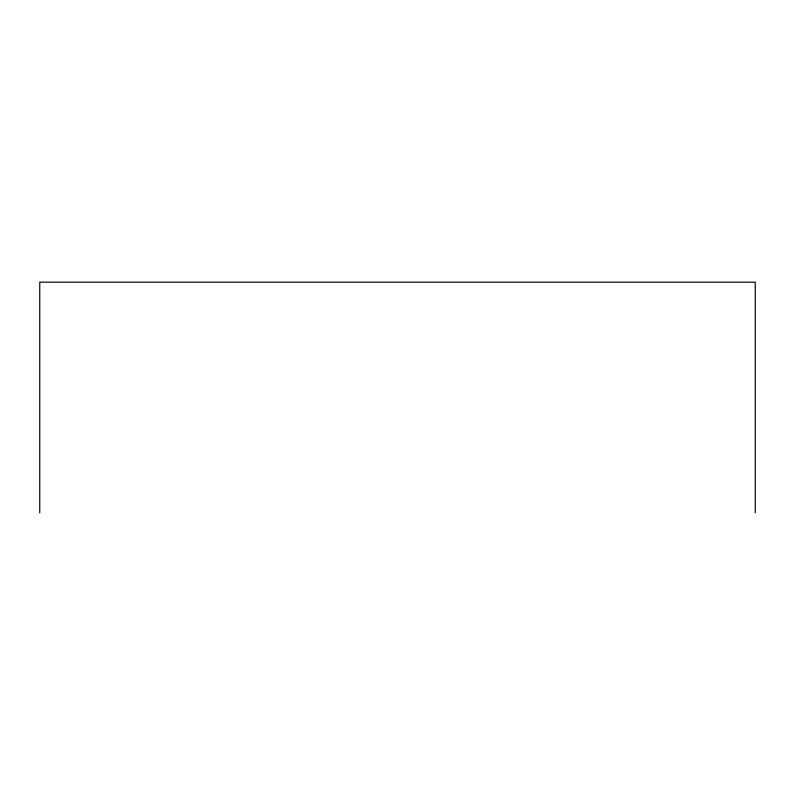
<?xml version="1.0" encoding="UTF-8"?>
<svg xmlns="http://www.w3.org/2000/svg" width="795" height="795" viewBox="0 0 795 795"><rect width="100%" height="100%" fill="white"/><g stroke="black" fill="none" stroke-linecap="round" stroke-linejoin="round"><path stroke-width="1.19" d="M755.25 512.825L755.25 282.175L39.75 282.175L39.75 512.825"/></g></svg>
